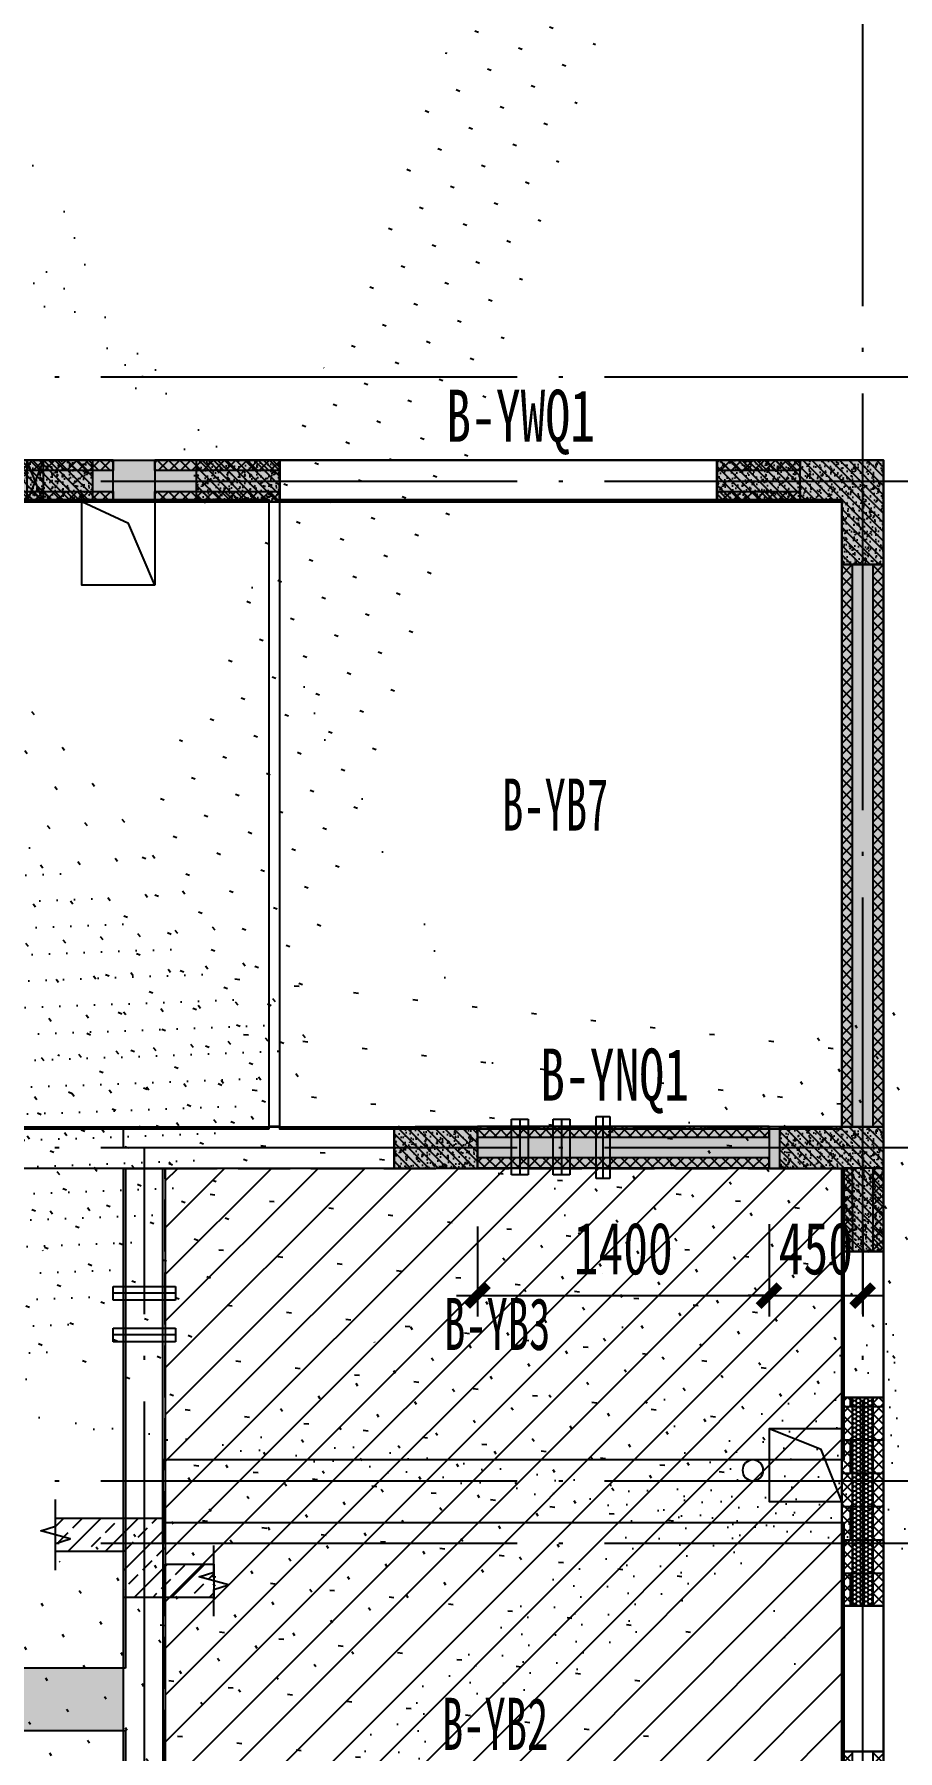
# Model space of a CAD drawing. Extents: x -3200781797 to -8106663, y 494714 to 1244925.
# Drawn here: x -8132879 to -8128733, y 932428 to 940670 of the extents above; entities that cross this region are included whole.
import ezdxf
from ezdxf.enums import TextEntityAlignment as Align

# ---------------------------------------------------------------- set-up
doc = ezdxf.new("R2010")
doc.units = 0
doc.header["$LTSCALE"] = 1000
doc.header["$MEASUREMENT"] = 0
for name, pattern in [('125-墙体$0$CENTER2', [1.125, 0.75, -0.125, 0.125, -0.125]), ('125-墙体$0$CONTINOUS', [0]), ('3#-轴线$0$DOTE', [2.42, 2, -0.2, 0.02, -0.2]), ('3#4#5#$0$DASH', [0.35, 0.25, -0.1]), ('3#4#5#模板$0$DASH', [0.35, 0.25, -0.1]), ('DASH', [0.35, 0.25, -0.1])]:
    doc.linetypes.add(name, pattern=pattern)
doc.layers.get('Defpoints').update_dxf_attribs({"color": 30, "linetype": 'DASH'})
for name, color, linetype in [('125-墙体$0$DUCT-排烟中心线', 5, '125-墙体$0$CENTER2'), ('125-墙体$0$DUCT-排烟管', 2, 'Continuous'), ('125-墙体$0$DUCT-送风中心线', 5, '125-墙体$0$CENTER2'), ('125-墙体$0$DUCT-送风管', 4, 'Continuous'), ('125-墙体$0$HATCH', 254, 'Continuous'), ('125-墙体$0$S-SLAB-HOLE', 5, 'Continuous'), ('125-墙体$0$S-WALL', 40, 'Continuous'), ('125-墙体$0$S-WALL-BEAM', 120, 'Continuous'), ('125-墙体$0$S-WALL-COLU', 252, '125-墙体$0$CONTINOUS'), ('125-墙体$0$S-WALL-COLU-HATC', 16, 'Continuous'), ('125-墙体$0$S-WALL-HATC', 253, 'Continuous'), ('125-墙体$0$提结构条件', 7, 'Continuous'), ('125-墙体$0$暖-首层和标准层暖通套管_TZ$0$H-暖洞-剪力墙', 6, 'Continuous'), ('125-墙体$0$暖-首层和标准层暖通套管_TZ$0$H-暖洞-穿梁', 3, 'Continuous'), ('3#-轴线$0$A-ANNO-DOTE', 10, '3#-轴线$0$DOTE'), ('3#4#5#$0$DIM', 3, 'Continuous'), ('3#4#5#$0$PC-SLAB', 6, '3#4#5#$0$DASH'), ('3#4#5#$0$S-ANNO-TEXT', 7, 'Continuous'), ('3#4#5#$0$S-PC-FQ', 4, 'Continuous'), ('3#4#5#$0$S-PC-FQ-NYQ', 4, 'Continuous'), ('3#4#5#$0$S-PC-FQ-WYQ', 4, 'Continuous'), ('3#4#5#$0$S-PC-SLAB', 6, 'Continuous'), ('3#4#5#$0$S-WALL-HATC', 253, 'Continuous'), ('3#4#5#$0$可计入现浇段', 60, 'Continuous'), ('3#4#5#模板$0$S-SLAB-TEXT', 120, 'Continuous'), ('3#4#5#模板$0$南北楼-结构布置-地上 -新修改$0$S-ANNO-THIN', 3, 'Continuous'), ('3#4#5#模板$0$南北楼-结构布置-地上 -新修改$0$S-SLAB-HATC', 200, 'Continuous')]:
    doc.layers.add(name, color=color, linetype=linetype)
doc.styles.add('3#4#5#$0$外部参照 1$0$宋体', font='', dxfattribs={"width": 0.8})
doc.styles.add('3#4#5#$0$宋体', font='', dxfattribs={"width": 0.8})
doc.styles.add('3#4#5#$0$楷体', font='', dxfattribs={"width": 0.7})
doc.styles.get('3#4#5#$0$外部参照 1$0$宋体').set_extended_font_data('SimSun')
doc.styles.get('3#4#5#$0$宋体').set_extended_font_data('SimSun')
doc.styles.get('3#4#5#$0$楷体').set_extended_font_data('KaiTi_GB2312')
doc.dimstyles.new('3#4#5#$0$TSSD_100_100', dxfattribs={"dimtxt": 250, "dimasz": 100, "dimexe": 100, "dimexo": 250, "dimgap": 100, "dimtad": 1, "dimdec": 0, "dimzin": 0, "dimdsep": 46, "dimtxsty": '3#4#5#$0$楷体', "dimblk": '3#4#5#$0$_ArchTick', "dimcen": 0, "dimdle": 100, "dimclrt": 7, "dimadec": 0, "dimazin": 0, "dimtfac": 1, "dimtdec": 0, "dimtix": 1, "dimtmove": 2, "dimatfit": 3, "dimfxl": 1, "dimtolj": 1, "dimtzin": 0, "dimarcsym": 0})

# ---------------------------------------------------------------- blocks, each defined once
blk = doc.blocks.new('3#4#5#模板$0$A$C4139bdaf')
h = blk.add_hatch()
h.set_pattern_fill('ANSI31', color=251, scale=100)
h.set_pattern_definition([(45, (-7702.69, -122600), (-112.2532, 112.2532), [])])
h.paths.add_polyline_path([(41800, 400), (38550, 400), (38550, 3600), (41800, 3600)])
at = {"layer": '3#4#5#模板$0$南北楼-结构布置-地上 -新修改$0$S-SLAB-HATC'}
h = blk.add_hatch(dxfattribs=at)
h.set_pattern_fill('ANSI33', color=256, scale=20, angle=-180)
h.set_pattern_definition([(225, (-97140.41, 14928.69), (89.80256, -89.80256), []), (225, (-97230.21, 14928.69), (89.80256, -89.80256), [63.5, -31.75])])
h.paths.add_polyline_path([(38782.8, 1540), (38350, 1540), (38350, 1760), (38022.8, 1760), (38022.8, 1920), (38350, 1920), (38550, 1920), (38550, 1700), (38782.8, 1700)])
at = {"linetype": '3#4#5#模板$0$DASH'}
for points in [[(42000, 200), (38350, 200), (38350, 3800), (42000, 3800)], [(41800, 400), (38550, 400), (38550, 3600), (41800, 3600)]]:
    blk.add_lwpolyline(points, close=True, dxfattribs=at)
at = {"layer": '3#4#5#模板$0$南北楼-结构布置-地上 -新修改$0$S-ANNO-THIN'}
for points in [[(38022.8, 1670.4), (38022.8, 1798.4), (38093.2, 1820.8), (37952.4, 1859.2), (38022.8, 1881.6), (38022.8, 2009.6)], [(38782.8, 1450.4), (38782.8, 1578.4), (38853.2, 1600.8), (38712.4, 1639.2), (38782.8, 1661.6), (38782.8, 1789.6)]]:
    blk.add_lwpolyline(points, dxfattribs=at)
at = {"layer": '3#4#5#模板$0$南北楼-结构布置-地上 -新修改$0$S-SLAB-HATC'}
blk.add_lwpolyline([(38782.8, 1540), (38350, 1540), (38350, 1760), (38022.8, 1760), (38022.8, 1920), (38350, 1920), (38550, 1920), (38550, 1700), (38782.8, 1700)], close=True, dxfattribs=at)
blk = doc.blocks.new('3#4#5#$0$B-YWQ15')
at = {"layer": '3#4#5#$0$S-PC-FQ-WYQ'}
h = blk.add_hatch(dxfattribs=at)
h.set_pattern_fill('ANSI37', color=256, scale=12, angle=90)
h.set_pattern_definition([(135, (-970766.46, 834939.808), (-26.9407684, -26.9407684), []), (225, (-970766.46, 834939.808), (26.9407684, -26.9407684), [])])
h.paths.add_polyline_path([(-108963.8, 319088.3), (-108913.8, 319088.3), (-108914, 321788.4), (-108964, 321788.4)])
h = blk.add_hatch(dxfattribs=at)
h.set_pattern_fill('ANSI37', color=256, scale=12, angle=90)
h.set_pattern_definition([(135, (-970616.46, 834939.808), (-26.9407684, -26.9407684), []), (225, (-970616.46, 834939.808), (26.9407684, -26.9407684), [])])
h.paths.add_polyline_path([(-108813.8, 319088.3), (-108763.8, 319088.3), (-108764, 321788.4), (-108814, 321788.4)])
for points in [[(-108963.8, 319088.3), (-108913.8, 319088.3), (-108914, 321788.4), (-108964, 321788.4)], [(-108964, 321788.4), (-108764, 321788.4), (-108763.8, 319088.3), (-108963.8, 319088.3)], [(-108813.8, 319088.3), (-108763.8, 319088.3), (-108764, 321788.4), (-108814, 321788.4)]]:
    blk.add_lwpolyline(points, close=True, dxfattribs=at)
blk = doc.blocks.new('3#4#5#$0$B-YWQ7')
at = {"layer": '3#4#5#$0$S-PC-FQ'}
h = blk.add_hatch(dxfattribs=at)
h.set_pattern_fill('HONEY', color=6, scale=100)
h.set_pattern_definition([(0, (-2908947.837, 574047.362), (18.75, 10.8253175), [12.5, -25]), (120, (-2908947.837, 574047.362), (-18.74999996, 10.82531757), [12.5, -25]), (60, (-2908947.837, 574047.362), (4e-08, 21.65063507), [-25, 12.5])])
h.paths.add_polyline_path([(-147955.8, 325388.4), (-147855.8, 325388.4), (-147856, 324388.4), (-147956, 324388.4)])
at = {"layer": '3#4#5#$0$S-PC-FQ-WYQ'}
h = blk.add_hatch(dxfattribs=at)
h.set_pattern_fill('ANSI37', color=256, scale=12, angle=90)
h.set_pattern_definition([(135, (-1009808.17, 839489.796), (-26.9407684, -26.9407684), []), (225, (-1009808.17, 839489.796), (26.9407684, -26.9407684), [])])
h.paths.add_polyline_path([(-148006, 326088.4), (-147956, 326088.4), (-147955.8, 326488.4), (-148005.8, 326488.4)])
h = blk.add_hatch(dxfattribs=at)
h.set_pattern_fill('ANSI37', color=256, scale=12, angle=90)
h.set_pattern_definition([(135, (-1009658.17, 839489.796), (-26.9407684, -26.9407684), []), (225, (-1009658.17, 839489.796), (26.9407684, -26.9407684), [])])
h.paths.add_polyline_path([(-147856, 326088.4), (-147806, 326088.4), (-147805.8, 326488.4), (-147855.8, 326488.4)])
h = blk.add_hatch(dxfattribs=at)
h.set_pattern_fill('ANSI37', color=256, scale=12, angle=90)
h.set_pattern_definition([(135, (-1009808.172, 838539.798), (-26.9407684, -26.9407684), []), (225, (-1009808.172, 838539.798), (26.9407684, -26.9407684), [])])
h.paths.add_polyline_path([(-148005.8, 324388.4), (-147955.8, 324388.4), (-147955.8, 325388.4), (-148005.8, 325388.4)])
h = blk.add_hatch(dxfattribs=at)
h.set_pattern_fill('ANSI37', color=256, scale=12, angle=90)
h.set_pattern_definition([(135, (-1009658.172, 838539.798), (-26.9407684, -26.9407684), []), (225, (-1009658.172, 838539.798), (26.9407684, -26.9407684), [])])
h.paths.add_polyline_path([(-147855.8, 324388.4), (-147805.8, 324388.4), (-147805.8, 325388.4), (-147855.8, 325388.4)])
h = blk.add_hatch(dxfattribs=at)
h.set_pattern_fill('ANSI37', color=256, scale=12, angle=90)
h.set_pattern_definition([(135, (-1009808.04, 836589.806), (-26.9407684, -26.9407684), []), (225, (-1009808.04, 836589.806), (26.9407684, -26.9407684), [])])
h.paths.add_polyline_path([(-148005.9, 322088.4), (-147955.9, 322088.4), (-147955.6, 323688.4), (-148005.6, 323688.4)])
h = blk.add_hatch(dxfattribs=at)
h.set_pattern_fill('ANSI37', color=256, scale=12, angle=90)
h.set_pattern_definition([(135, (-1009658.04, 836589.806), (-26.9407684, -26.9407684), []), (225, (-1009658.04, 836589.806), (26.9407684, -26.9407684), [])])
h.paths.add_polyline_path([(-147855.9, 322088.4), (-147805.9, 322088.4), (-147805.6, 323688.4), (-147855.6, 323688.4)])
at = {"layer": '3#4#5#$0$S-PC-FQ', "color": 6}
blk.add_lwpolyline([(-147955.8, 325388.4), (-147855.8, 325388.4), (-147855.9, 324388.4), (-147955.9, 324388.4)], close=True, dxfattribs=at)
at = {"layer": '3#4#5#$0$S-PC-FQ-WYQ'}
for points in [[(-148006, 326088.4), (-147956, 326088.4), (-147955.8, 326488.4), (-148005.8, 326488.4)], [(-148005.8, 326488.4), (-147805.8, 326488.4), (-147806, 326088.4), (-148006, 326088.4)], [(-147856, 326088.4), (-147806, 326088.4), (-147805.8, 326488.4), (-147855.8, 326488.4)], [(-148006, 326088.4), (-147805.8, 326088.4), (-147805.8, 325388.4), (-148006, 325388.4)], [(-148005.8, 324388.4), (-147955.8, 324388.4), (-147955.8, 325388.4), (-148005.8, 325388.4)], [(-148005.8, 325388.4), (-147805.8, 325388.4), (-147805.8, 324388.4), (-148005.8, 324388.4)], [(-147855.8, 324388.4), (-147805.8, 324388.4), (-147805.8, 325388.4), (-147855.8, 325388.4)], [(-148006, 324388.4), (-147805.8, 324388.4), (-147805.6, 323688.4), (-148005.9, 323688.4)], [(-148005.9, 322088.4), (-147955.9, 322088.4), (-147955.6, 323688.4), (-148005.6, 323688.4)], [(-148005.6, 323688.4), (-147805.6, 323688.4), (-147805.9, 322088.4), (-148005.9, 322088.4)], [(-147855.9, 322088.4), (-147805.9, 322088.4), (-147805.6, 323688.4), (-147855.6, 323688.4)]]:
    blk.add_lwpolyline(points, close=True, dxfattribs=at)
blk = doc.blocks.new('3#4#5#$0$B-YWQ1')
at = {"layer": '3#4#5#$0$S-PC-FQ-WYQ'}
h = blk.add_hatch(dxfattribs=at)
h.set_pattern_fill('ANSI37', color=256, scale=12, angle=180)
h.set_pattern_definition([(225, (-660807.175, -531964.03), (26.9407684, -26.9407684), []), (315, (-660807.175, -531964.03), (26.9407684, 26.9407684), [])])
h.paths.add_polyline_path([(-147205.8, 329838.4), (-147205.8, 329888.4), (-147605.8, 329888.4), (-147605.8, 329838.4)])
h = blk.add_hatch(dxfattribs=at)
h.set_pattern_fill('ANSI37', color=256, scale=12, angle=180)
h.set_pattern_definition([(225, (-658107.177, -531964.03), (26.9407684, -26.9407684), []), (315, (-658107.177, -531964.03), (26.9407684, 26.9407684), [])])
h.paths.add_polyline_path([(-144505.8, 329838.4), (-144505.8, 329888.4), (-145105.8, 329888.4), (-145105.8, 329838.4)])
h = blk.add_hatch(dxfattribs=at)
h.set_pattern_fill('ANSI37', color=256, scale=12, angle=180)
h.set_pattern_definition([(225, (-660807.175, -532114.03), (26.9407684, -26.9407684), []), (315, (-660807.175, -532114.03), (26.9407684, 26.9407684), [])])
h.paths.add_polyline_path([(-147205.8, 329688.4), (-147205.8, 329738.4), (-147605.8, 329738.4), (-147605.8, 329688.4)])
h = blk.add_hatch(dxfattribs=at)
h.set_pattern_fill('ANSI37', color=256, scale=12, angle=180)
h.set_pattern_definition([(225, (-658107.177, -532114.03), (26.9407684, -26.9407684), []), (315, (-658107.177, -532114.03), (26.9407684, 26.9407684), [])])
h.paths.add_polyline_path([(-144505.8, 329688.4), (-144505.8, 329738.4), (-145105.8, 329738.4), (-145105.8, 329688.4)])
for points in [[(-147205.8, 329838.4), (-147205.8, 329888.4), (-147605.8, 329888.4), (-147605.8, 329838.4)], [(-147605.8, 329688.4), (-147605.8, 329888.4), (-147205.8, 329888.4), (-147205.8, 329688.4)], [(-147205.8, 329888.4), (-145105.8, 329888.4), (-145105.8, 329688.4), (-147205.8, 329688.4)], [(-144505.8, 329838.4), (-144505.8, 329888.4), (-145105.8, 329888.4), (-145105.8, 329838.4)], [(-145105.8, 329688.4), (-145105.8, 329888.4), (-144505.8, 329888.4), (-144505.8, 329688.4)], [(-147205.8, 329688.4), (-147205.8, 329738.4), (-147605.8, 329738.4), (-147605.8, 329688.4)], [(-144505.8, 329688.4), (-144505.8, 329738.4), (-145105.8, 329738.4), (-145105.8, 329688.4)]]:
    blk.add_lwpolyline(points, close=True, dxfattribs=at)
blk = doc.blocks.new('3#4#5#$0$B-YWQ2')
at = {"layer": '3#4#5#$0$S-PC-FQ-WYQ'}
h = blk.add_hatch(dxfattribs=at)
h.set_pattern_fill('ANSI37', color=256, scale=12, angle=180)
h.set_pattern_definition([(225, (-657507.18, -531964.03), (26.9407684, -26.9407684), []), (315, (-657507.18, -531964.03), (26.9407684, 26.9407684), [])])
h.paths.add_polyline_path([(-143805.8, 329838.4), (-143805.8, 329888.4), (-144305.8, 329888.4), (-144305.8, 329838.4)])
h = blk.add_hatch(dxfattribs=at)
h.set_pattern_fill('ANSI37', color=256, scale=12, angle=180)
h.set_pattern_definition([(225, (-655807.177, -531964.03), (26.9407684, -26.9407684), []), (315, (-655807.177, -531964.03), (26.9407684, 26.9407684), [])])
h.paths.add_polyline_path([(-141605.8, 329838.4), (-141605.8, 329888.4), (-142605.8, 329888.4), (-142605.8, 329838.4)])
h = blk.add_hatch(dxfattribs=at)
h.set_pattern_fill('ANSI37', color=256, scale=12, angle=180)
h.set_pattern_definition([(225, (-653107.182, -531964.03), (26.9407684, -26.9407684), []), (315, (-653107.182, -531964.03), (26.9407684, 26.9407684), [])])
h.paths.add_polyline_path([(-139605.8, 329838.4), (-139605.8, 329888.4), (-140105.8, 329888.4), (-140105.8, 329838.4)])
h = blk.add_hatch(dxfattribs=at)
h.set_pattern_fill('ANSI37', color=256, scale=12, angle=180)
h.set_pattern_definition([(225, (-657507.18, -532114.03), (26.9407684, -26.9407684), []), (315, (-657507.18, -532114.03), (26.9407684, 26.9407684), [])])
h.paths.add_polyline_path([(-143805.8, 329688.4), (-143805.8, 329738.4), (-144305.8, 329738.4), (-144305.8, 329688.4)])
h = blk.add_hatch(dxfattribs=at)
h.set_pattern_fill('ANSI37', color=256, scale=12, angle=180)
h.set_pattern_definition([(225, (-655807.177, -532114.03), (26.9407684, -26.9407684), []), (315, (-655807.177, -532114.03), (26.9407684, 26.9407684), [])])
h.paths.add_polyline_path([(-141605.8, 329688.4), (-141605.8, 329738.4), (-142605.8, 329738.4), (-142605.8, 329688.4)])
h = blk.add_hatch(dxfattribs=at)
h.set_pattern_fill('ANSI37', color=256, scale=12, angle=180)
h.set_pattern_definition([(225, (-653107.182, -532114.03), (26.9407684, -26.9407684), []), (315, (-653107.182, -532114.03), (26.9407684, 26.9407684), [])])
h.paths.add_polyline_path([(-139605.8, 329688.4), (-139605.8, 329738.4), (-140105.8, 329738.4), (-140105.8, 329688.4)])
for points in [[(-143805.8, 329838.4), (-143805.8, 329888.4), (-144305.8, 329888.4), (-144305.8, 329838.4)], [(-144305.8, 329688.4), (-144305.8, 329888.4), (-143805.8, 329888.4), (-143805.8, 329688.4)], [(-143805.8, 329888.4), (-142605.8, 329888.4), (-142605.8, 329688.4), (-143805.8, 329688.4)], [(-141605.8, 329838.4), (-141605.8, 329888.4), (-142605.8, 329888.4), (-142605.8, 329838.4)], [(-142605.8, 329688.4), (-142605.8, 329888.4), (-141605.8, 329888.4), (-141605.8, 329688.4)], [(-141605.8, 329888.4), (-140105.8, 329888.4), (-140105.8, 329688.4), (-141605.8, 329688.4)], [(-139605.8, 329838.4), (-139605.8, 329888.4), (-140105.8, 329888.4), (-140105.8, 329838.4)], [(-140105.8, 329688.4), (-140105.8, 329888.4), (-139605.8, 329888.4), (-139605.8, 329688.4)], [(-143805.8, 329688.4), (-143805.8, 329738.4), (-144305.8, 329738.4), (-144305.8, 329688.4)], [(-141605.8, 329688.4), (-141605.8, 329738.4), (-142605.8, 329738.4), (-142605.8, 329688.4)], [(-139605.8, 329688.4), (-139605.8, 329738.4), (-140105.8, 329738.4), (-140105.8, 329688.4)]]:
    blk.add_lwpolyline(points, close=True, dxfattribs=at)
blk = doc.blocks.new('3#4#5#$0$_ArchTick')
at = {"color": 0, "linetype": 'ByBlock', "const_width": 0.4}
blk.add_lwpolyline([(-0.5, -0.5), (0.5, 0.5)], dxfattribs=at)
blk = doc.blocks.new('*D3510')
at = {"layer": '3#4#5#$0$DIM', "color": 0, "lineweight": -2, "transparency": 16777216}
for p, q in [((40049.5, -3679.6), (40049.5, -4111.3)), ((41449.5, -3667.7), (41449.5, -4111.3)), ((39949.5, -4011.3), (41549.5, -4011.3))]:
    blk.add_line(p, q, dxfattribs=at)
at = {"layer": 'Defpoints', "color": 0, "transparency": 16777216}
for p in [(40049.5, -3429.6), (41449.5, -3417.7), (41449.5, -4011.3)]:
    blk.add_point(p, dxfattribs=at)
at = {"layer": '3#4#5#$0$DIM', "color": 0, "lineweight": -2, "transparency": 16777216, "xscale": 100, "yscale": 100, "zscale": 100}
for p, rotation in [((40049.5, -4011.3), 180.0001082491602), ((41449.5, -4011.3), 0.0001082491601954462)]:
    blk.add_blockref('3#4#5#$0$_ArchTick', p, dxfattribs=dict(at, rotation=rotation))
at = {"layer": '3#4#5#$0$DIM', "color": 7, "transparency": 16777216, "insert": (40749.5, -3786.3), "char_height": 250, "attachment_point": 5, "rotation": 0.00011, "style": '3#4#5#$0$楷体'}
blk.add_mtext('\\A1;1400', dxfattribs=at)
blk = doc.blocks.new('3#4#5#$0$B-YNQ1')
at = {"layer": '3#4#5#$0$S-PC-FQ-WYQ'}
h = blk.add_hatch(dxfattribs=at)
h.set_pattern_fill('ANSI37', color=256, scale=12, angle=180)
h.set_pattern_definition([(225, (-660607.18, -535164.026), (26.9407684, -26.9407684), []), (315, (-660607.18, -535164.026), (26.9407684, 26.9407684), [])])
h.paths.add_polyline_path([(-146055.7, 326638.4), (-146055.7, 326688.4), (-147455.8, 326688.4), (-147455.8, 326638.4)])
h = blk.add_hatch(dxfattribs=at)
h.set_pattern_fill('ANSI37', color=256, scale=12, angle=180)
h.set_pattern_definition([(225, (-660607.18, -535314.026), (26.9407684, -26.9407684), []), (315, (-660607.18, -535314.026), (26.9407684, 26.9407684), [])])
h.paths.add_polyline_path([(-146055.7, 326488.4), (-146055.7, 326538.4), (-147455.8, 326538.4), (-147455.8, 326488.4)])
for points in [[(-146055.7, 326638.4), (-146055.7, 326688.4), (-147455.8, 326688.4), (-147455.8, 326638.4)], [(-147455.8, 326488.4), (-147455.8, 326688.4), (-146055.7, 326688.4), (-146055.7, 326488.4)], [(-146055.7, 326488.4), (-146055.7, 326538.4), (-147455.8, 326538.4), (-147455.8, 326488.4)]]:
    blk.add_lwpolyline(points, close=True, dxfattribs=at)
blk = doc.blocks.new('*D3517')
at = {"layer": '3#4#5#$0$DIM', "color": 0, "lineweight": -2, "transparency": 16777216}
for p, q in [((41449.5, -3678.8), (41449.5, -4111.3)), ((41899.5, -3679), (41899.5, -4111.3)), ((41449.5, -4011.3), (41349.5, -4011.3)), ((41449.5, -4011.3), (41899.5, -4011.3)), ((41899.5, -4011.3), (41999.5, -4011.3))]:
    blk.add_line(p, q, dxfattribs=at)
at = {"layer": 'Defpoints', "color": 0, "transparency": 16777216}
for p in [(41449.5, -3428.8), (41899.5, -3429), (41899.5, -4011.3)]:
    blk.add_point(p, dxfattribs=at)
at = {"layer": '3#4#5#$0$DIM', "color": 0, "lineweight": -2, "transparency": 16777216, "xscale": 100, "yscale": 100, "zscale": 100}
blk.add_blockref('3#4#5#$0$_ArchTick', (41449.5, -4011.3), dxfattribs=at)
at = {"layer": '3#4#5#$0$DIM', "color": 0, "lineweight": -2, "transparency": 16777216, "xscale": 100, "yscale": 100, "zscale": 100, "rotation": 180}
blk.add_blockref('3#4#5#$0$_ArchTick', (41899.5, -4011.3), dxfattribs=at)
at = {"layer": '3#4#5#$0$DIM', "color": 7, "transparency": 16777216, "insert": (41674.5, -3786.3), "char_height": 250, "attachment_point": 5, "style": '3#4#5#$0$楷体'}
blk.add_mtext('\\A1;450', dxfattribs=at)
blk = doc.blocks.new('3#4#5#$0$ban111')
at = {"layer": '3#4#5#$0$S-WALL-HATC', "ltscale": 100}
h = blk.add_hatch(dxfattribs=at)
h.set_pattern_fill('AR-CONC', color=256, scale=25, angle=-360, style=0)
h.set_pattern_definition([(50, (-2021084971.69, 37341211722.8), (179.3150456502, -15.68803374565), [18.75, -206.25]), (355, (-2021084971.69, 37341211722.8), (-34.68783340325, 188.048033425), [15, -165]), (100.4514, (-2021084956.75, 37341211721.5), (144.6273454285, 172.3598855152), [15.9350475, -175.285528]), (46.1842, (-2021084971.69, 37341211772.8), (266.8102621564, -41.3797535823), [28.125, -309.375]), (96.6356, (-2021084949.45, 37341211769.35), (233.6656763872, 243.5294677251), [23.902572, -262.92825]), (351.1842, (-2021084971.7, 37341211772.8), (233.6654862834, 243.5296502313), [22.5, -247.5]), (21, (-2021084946.69, 37341211760.3), (149.2267630296, -100.65472266633), [18.75, -206.25]), (326, (-2021084946.69, 37341211760.3), (60.8288329804, 181.2875112617), [15, -165]), (71.4514, (-2021084934.25, 37341211751.92), (210.0556571454, 80.6326241775), [15.9350475, -175.285528]), (37.5, (-2021084971.69, 37341211722.8), (3.03996382932, 83.22346345783), [0, -163, 0, -167.5, 0, -165.625]), (7.5, (-2021084971.69, 37341211722.8), (65.76738436054, 98.6029279706), [0, -95.5, 0, -159.25, 0, -63.125]), (327.5, (-2021085027.44, 37341211722.8), (133.4556090431, -5.6387179336), [0, -62.5, 0, -195, 0, -258.75]), (317.5, (-2021085052.44, 37341211722.8), (145.7965423356, 25.02624558308), [0, -81.25, 0, -129.5, 0, -183.75])])
h.paths.add_polyline_path([(-229032, 409975), (-228982, 409975), (-228982, 412975), (-229032, 412975)])
h = blk.add_hatch(dxfattribs=at)
h.set_pattern_fill('AR-CONC', color=256, scale=25, angle=-270, style=0)
h.set_pattern_definition([(140, (-37341041949.5, -2020433459.27), (15.68803374565, 179.3150456502), [18.75, -206.25]), (85, (-37341041949.5, -2020433459.27), (-188.048033425, -34.68783340325), [15, -165]), (190.4514, (-37341041948.2, -2020433444.32), (-172.3598855152, 144.6273454285), [15.9350475, -175.285528]), (136.1842, (-37341041999.5, -2020433459.27), (41.3797535823, 266.8102621564), [28.125, -309.375]), (186.6356, (-37341041996.05, -2020433437.03), (-243.5294677251, 233.6656763872), [23.902572, -262.92825]), (81.1842, (-37341041999.5, -2020433459.27), (-243.5296502313, 233.6654862834), [22.5, -247.5]), (111, (-37341041987, -2020433434.27), (100.65472266633, 149.2267630296), [18.75, -206.25]), (56, (-37341041987, -2020433434.27), (-181.2875112617, 60.8288329804), [15, -165]), (161.4514, (-37341041978.61, -2020433421.83), (-80.6326241775, 210.0556571454), [15.9350475, -175.285528]), (127.5, (-37341041949.5, -2020433459.266), (-83.22346345783, 3.03996382932), [0, -163, 0, -167.5, 0, -165.625]), (97.5, (-37341041949.5, -2020433459.27), (-98.6029279706, 65.76738436054), [0, -95.5, 0, -159.25, 0, -63.125]), (57.5, (-37341041949.5, -2020433515.016), (5.6387179336, 133.4556090431), [0, -62.5, 0, -195, 0, -258.75]), (47.5, (-37341041949.5, -2020433540.02), (-25.02624558308, 145.7965423356), [0, -81.25, 0, -129.5, 0, -183.75])])
h.paths.add_polyline_path([(-231732, 408075), (-231732, 408375), (-228482, 408375), (-228482, 408075)])
h = blk.add_hatch(dxfattribs=at)
h.set_pattern_fill('AR-CONC', color=256, scale=25, angle=-270, style=0)
h.set_pattern_definition([(140, (-37341047970.12, -2020434559.28), (15.68803374565, 179.3150456502), [18.75, -206.25]), (85, (-37341047970.12, -2020434559.28), (-188.048033425, -34.68783340325), [15, -165]), (190.4514, (-37341047968.81, -2020434544.34), (-172.3598855152, 144.6273454285), [15.9350475, -175.285528]), (136.1842, (-37341048020.12, -2020434559.28), (41.3797535823, 266.8102621564), [28.125, -309.375]), (186.6356, (-37341048016.67, -2020434537.05), (-243.5294677251, 233.6656763872), [23.902572, -262.92825]), (81.1842, (-37341048020.12, -2020434559.28), (-243.5296502313, 233.6654862834), [22.5, -247.5]), (111, (-37341048007.62, -2020434534.28), (100.65472266633, 149.2267630296), [18.75, -206.25]), (56, (-37341048007.62, -2020434534.28), (-181.2875112617, 60.8288329804), [15, -165]), (161.4514, (-37341047999.23, -2020434521.84), (-80.6326241775, 210.0556571454), [15.9350475, -175.285528]), (127.5, (-37341047970.12, -2020434559.28), (-83.22346345783, 3.03996382932), [0, -163, 0, -167.5, 0, -165.625]), (97.5, (-37341047970.12, -2020434559.28), (-98.6029279706, 65.76738436054), [0, -95.5, 0, -159.25, 0, -63.125]), (57.5, (-37341047970.12, -2020434615.03), (5.6387179336, 133.4556090431), [0, -62.5, 0, -195, 0, -258.75]), (47.5, (-37341047970.12, -2020434640.03), (-25.02624558308, 145.7965423356), [0, -81.25, 0, -129.5, 0, -183.75])])
h.paths.add_polyline_path([(-228282, 407075), (-228282, 407375), (-222682, 407375), (-222682, 407075)])
at = {"layer": '3#4#5#$0$S-PC-SLAB'}
for points in [[(-231732, 409965), (-231732, 412985), (-229032, 412985), (-229032, 409965)], [(-228982, 409965), (-228982, 412985), (-225982, 412985), (-225982, 409965)], [(-228292, 407375), (-222672, 407375), (-222672, 409775), (-228292, 409775)], [(-231742, 406575), (-228472, 406575), (-228472, 408075), (-231742, 408075)]]:
    blk.add_lwpolyline(points, close=True, dxfattribs=at)
for points in [[(-231742, 408375), (-228481.8, 408375), (-228471.8, 408375), (-228471.8, 407975.9), (-228471.8, 407975.9), (-228471.8, 409775), (-231742, 409775), (-231742, 408375)], [(-228292, 407075), (-228292, 404775), (-221472, 404775), (-221472, 405875), (-222672, 405875), (-222672, 407075), (-228292, 407075)]]:
    blk.add_lwpolyline(points, dxfattribs=at)
at = {"layer": '3#4#5#$0$S-WALL-HATC', "ltscale": 100}
for points in [[(-229032, 409975), (-228982, 409975), (-228982, 412975), (-229032, 412975)], [(-231732, 408075), (-231732, 408375), (-228482, 408375), (-228482, 408075)], [(-228282, 407075), (-228282, 407375), (-222682, 407375), (-222682, 407075)]]:
    blk.add_lwpolyline(points, close=True, dxfattribs=at)
blk = doc.blocks.new('3#4#5#$0$5#')
at = {"layer": '3#4#5#$0$S-ANNO-TEXT', "xscale": -1}
blk.add_blockref('3#4#5#$0$ban111', (-43035.7, -247400), dxfattribs=at)
at = {"layer": '3#4#5#$0$PC-SLAB', "linetype": 'ByBlock', "style": '3#4#5#$0$外部参照 1$0$宋体', "width": 0.6}
for s, p in [('B-YB7', (187319.6, 164121.6)), ('B-YB3', (187041, 161625.7)), ('B-YB2', (187031, 159707.5))]:
    blk.add_text(s, height=250, dxfattribs=at).set_placement(p, align=Align.MIDDLE)
blk = doc.blocks.new('125-墙体$0$retert')
at = {"layer": '125-墙体$0$暖-首层和标准层暖通套管_TZ$0$H-暖洞-剪力墙'}
for p, q in [((55012.6, 61028.7), (54812.7, 61187.7)), ((54812.7, 61028.7), (55012.6, 61187.7))]:
    blk.add_line(p, q, dxfattribs=at)
blk.add_lwpolyline([(55012.6, 61028.7), (55012.6, 61187.7), (54812.7, 61187.7), (54812.7, 61028.7)], close=True, dxfattribs=at)
blk = doc.blocks.new('125-墙体$0$ewrewr')
at = {"layer": '125-墙体$0$暖-首层和标准层暖通套管_TZ$0$H-暖洞-穿梁', "color": 2}
for p, q in [((54898, 62306.1), (54818, 62106.1)), ((54898, 62106.1), (54818, 62306.1))]:
    blk.add_line(p, q, dxfattribs=at)
blk.add_lwpolyline([(54898, 62306.1), (54818, 62306.1), (54818, 62106.1), (54898, 62106.1)], close=True, dxfattribs=at)
blk = doc.blocks.new('125-墙体$0$tretyyt')
at = {"layer": '125-墙体$0$暖-首层和标准层暖通套管_TZ$0$H-暖洞-穿梁', "color": 5}
for p, q in [((52498, 59279.6), (52298, 59359.6)), ((52298, 59279.6), (52498, 59359.6))]:
    blk.add_line(p, q, dxfattribs=at)
blk.add_lwpolyline([(52498, 59279.6), (52498, 59359.6), (52298, 59359.6), (52298, 59279.6)], close=True, dxfattribs=at)
blk = doc.blocks.new('125-墙体$0$rtret')
at = {"layer": '125-墙体$0$暖-首层和标准层暖通套管_TZ$0$H-暖洞-穿梁', "color": 3}
for p, q in [((53777.5, 61921.5), (53618.5, 61721.5)), ((53777.5, 61721.5), (53618.5, 61921.5))]:
    blk.add_line(p, q, dxfattribs=at)
blk.add_lwpolyline([(53777.5, 61921.5), (53618.5, 61921.5), (53618.5, 61721.5), (53777.5, 61721.5)], close=True, dxfattribs=at)
blk = doc.blocks.new('125-墙体$0$she')
at = {"layer": '125-墙体$0$DUCT-排烟中心线'}
for p, q in [((1247.7, -3050.7), (1247.7, -3349.3)), ((5300, -3050.7), (5300, -3349.3)), ((5500, -3050.7), (5500, -3349.3)), ((7449.8, -3050.7), (7449.8, -3349.3)), ((3300.7, -3900), (3599.3, -3900)), ((3300.7, -4100), (3599.3, -4100))]:
    blk.add_line(p, q, dxfattribs=at)
at = {"layer": '125-墙体$0$DUCT-排烟管'}
for p, q in [((1215.2, -3050.7), (1215.2, -3349.3)), ((1280.2, -3050.7), (1215.2, -3050.7)), ((1280.2, -3349.3), (1280.2, -3050.7)), ((5267.5, -3050.7), (5267.5, -3349.3)), ((5332.5, -3050.7), (5267.5, -3050.7)), ((5332.5, -3349.3), (5332.5, -3050.7)), ((5467.5, -3050.7), (5467.5, -3349.3)), ((5532.5, -3050.7), (5467.5, -3050.7)), ((5532.5, -3349.3), (5532.5, -3050.7)), ((7482.3, -3349.3), (7482.3, -3050.7)), ((1215.2, -3349.3), (1280.2, -3349.3)), ((5267.5, -3349.3), (5332.5, -3349.3)), ((5467.5, -3349.3), (5532.5, -3349.3)), ((7417.3, -3349.3), (7482.3, -3349.3)), ((3599.3, -3867.5), (3300.7, -3867.5)), ((3300.7, -3867.5), (3300.7, -3932.5)), ((3599.3, -3932.5), (3599.3, -3867.5)), ((3300.7, -3932.5), (3599.3, -3932.5)), ((3599.3, -4067.5), (3300.7, -4067.5)), ((3300.7, -4067.5), (3300.7, -4132.5)), ((3599.3, -4132.5), (3599.3, -4067.5)), ((3300.7, -4132.5), (3599.3, -4132.5))]:
    blk.add_line(p, q, dxfattribs=at)
at = {"layer": '125-墙体$0$DUCT-送风中心线'}
for p, q in [((1447.7, -3063.7), (1447.7, -3331)), ((1647.7, -3063.7), (1647.7, -3331)), ((7549.8, -3063.7), (7549.8, -3331))]:
    blk.add_line(p, q, dxfattribs=at)
at = {"layer": '125-墙体$0$DUCT-送风管'}
for p, q in [((1407.7, -3063.7), (1407.7, -3331)), ((1487.7, -3063.7), (1407.7, -3063.7)), ((1487.7, -3331), (1487.7, -3063.7)), ((7509.8, -3063.7), (7509.8, -3331)), ((7589.8, -3331), (7589.8, -3063.7)), ((1407.7, -3331), (1487.7, -3331)), ((7509.8, -3331), (7589.8, -3331))]:
    blk.add_line(p, q, dxfattribs=at)
at = {"layer": '125-墙体$0$提结构条件', "color": 3}
for p, q in [((1607.7, -3063.7), (1607.7, -3331)), ((1687.7, -3063.7), (1607.7, -3063.7)), ((1687.7, -3331), (1687.7, -3063.7)), ((1607.7, -3331), (1687.7, -3331))]:
    blk.add_line(p, q, dxfattribs=at)
at = {"layer": '125-墙体$0$暖-首层和标准层暖通套管_TZ$0$H-暖洞-穿梁', "color": 6}
for p, q in [((4723.8, -3100), (4373.8, -3300)), ((4723.8, -3300), (4373.8, -3100))]:
    blk.add_line(p, q, dxfattribs=at)
blk.add_lwpolyline([(4723.8, -3100), (4373.8, -3100), (4373.8, -3300), (4723.8, -3300)], close=True, dxfattribs=at)
at = {"layer": '125-墙体$0$提结构条件', "xscale": -1}
blk.add_blockref('125-墙体$0$ewrewr', (58833, -62206.1), dxfattribs=at)
at = {"layer": '125-墙体$0$提结构条件', "xscale": -1, "rotation": 270}
for name, p in [('125-墙体$0$retert', (-56408.2, -54912.7)), ('125-墙体$0$tretyyt', (-50919.6, -52398))]:
    blk.add_blockref(name, p, dxfattribs=at)
at = {"layer": '125-墙体$0$提结构条件'}
blk.add_blockref('125-墙体$0$rtret', (-46648, -61821.5), dxfattribs=at)
blk = doc.blocks.new('125-墙体')
at = {"layer": '125-墙体$0$HATCH'}
h = blk.add_hatch(dxfattribs=at)
h.set_pattern_fill('BRICK1', color=256, scale=20, style=0)
h.set_pattern_definition([(0, (0, 0), (0, 160), []), (90, (0, 0), (-160, 160), [160, -160])])
h.paths.add_polyline_path([(100, -5400), (-100, -5400), (-100, -4400), (100, -4400)])
at = {"layer": '125-墙体$0$S-WALL-COLU-HATC'}
h = blk.add_hatch(dxfattribs=at)
h.set_pattern_fill('AR-CONC', color=256, scale=10)
h.set_pattern_definition([(50, (15637.05, -240595.61), (71.726018, -6.275213), [7.5, -82.5]), (355, (15637.05, -240595.61), (-13.875133, 75.219213), [6, -66]), (100.4514, (15643.03, -240596.135), (57.850938, 68.943954), [6.37402, -70.114211]), (46.1842, (15637.05, -240575.61), (106.724105, -16.5519), [11.25, -123.75]), (96.6356, (15645.95, -240576.99), (93.46627, 97.411787), [9.56103, -105.1713]), (351.1842, (15637.05, -240575.61), (93.466195, 97.41186), [9, -99]), (21, (15647.05, -240580.61), (59.690705, -40.261889), [7.5, -82.5]), (326, (15647.05, -240580.61), (24.331533, 72.515005), [6, -66]), (71.4514, (15652.03, -240583.97), (84.022263, 32.25305), [6.37402, -70.114211]), (37.5, (15637.052, -240595.612), (1.2159855, 33.2893854), [0, -65.2, 0, -67, 0, -66.25]), (7.5, (15637.052, -240595.612), (26.306954, 39.441171), [0, -38.2, 0, -63.7, 0, -25.25]), (327.5, (15614.752, -240595.612), (53.3822436, -2.2554872), [0, -25, 0, -78, 0, -103.5]), (317.5, (15604.752, -240595.612), (58.318617, 10.010498), [0, -32.5, 0, -51.8, 0, -73.5])])
h.paths.add_polyline_path([(100, -100), (100, -400), (-100, -400), (-100, 100), (700, 100), (700, -100)])
h = blk.add_hatch(dxfattribs=at)
h.set_pattern_fill('ANSI31', color=256, scale=250, style=0)
h.set_pattern_definition([(45, (15637.052, -240595.612), (-22.097087, 22.097087), [])])
h.paths.add_polyline_path([(100, -100), (100, -400), (-100, -400), (-100, 100), (700, 100), (700, -100)])
h = blk.add_hatch(dxfattribs=at)
h.set_pattern_fill('AR-CONC', color=256, scale=10)
h.set_pattern_definition([(50, (12290.73, -241007.814), (71.726018, -6.275213), [7.5, -82.5]), (355, (12290.73, -241007.814), (-13.875133, 75.219213), [6, -66]), (100.4514, (12296.705, -241008.34), (57.850938, 68.943954), [6.37402, -70.114211]), (46.1842, (12290.73, -240987.81), (106.724105, -16.5519), [11.25, -123.75]), (96.6356, (12299.62, -240989.19), (93.46627, 97.411787), [9.56103, -105.1713]), (351.1842, (12290.73, -240987.81), (93.466195, 97.41186), [9, -99]), (21, (12300.73, -240992.814), (59.690705, -40.261889), [7.5, -82.5]), (326, (12300.73, -240992.814), (24.331533, 72.515005), [6, -66]), (71.4514, (12305.7, -240996.17), (84.022263, 32.25305), [6.37402, -70.114211]), (37.5, (12290.728, -241007.814), (1.2159855, 33.2893854), [0, -65.2, 0, -67, 0, -66.25]), (7.5, (12290.728, -241007.814), (26.306954, 39.441171), [0, -38.2, 0, -63.7, 0, -25.25]), (327.5, (12268.428, -241007.814), (53.3822436, -2.2554872), [0, -25, 0, -78, 0, -103.5]), (317.5, (12258.43, -241007.814), (58.318617, 10.010498), [0, -32.5, 0, -51.8, 0, -73.5])])
h.paths.add_polyline_path([(3200, -100), (3200, 100), (2800, 100), (2800, -100)])
h = blk.add_hatch(dxfattribs=at)
h.set_pattern_fill('ANSI31', color=256, scale=250, style=0)
h.set_pattern_definition([(45, (12290.728, -241007.814), (-22.097087, 22.097087), [])])
h.paths.add_polyline_path([(3200, 100), (2800, 100), (2800, -100), (3200, -100)])
h = blk.add_hatch(dxfattribs=at)
h.set_pattern_fill('AR-CONC', color=256, scale=10)
h.set_pattern_definition([(50, (13190.73, -241007.815), (71.726018, -6.275213), [7.5, -82.5]), (355, (13190.73, -241007.815), (-13.875133, 75.219213), [6, -66]), (100.4514, (13196.705, -241008.34), (57.850938, 68.943954), [6.37402, -70.114211]), (46.1842, (13190.73, -240987.815), (106.724105, -16.5519), [11.25, -123.75]), (96.6356, (13199.62, -240989.19), (93.46627, 97.411787), [9.56103, -105.1713]), (351.1842, (13190.73, -240987.82), (93.466195, 97.41186), [9, -99]), (21, (13200.73, -240992.815), (59.690705, -40.261889), [7.5, -82.5]), (326, (13200.73, -240992.815), (24.331533, 72.515005), [6, -66]), (71.4514, (13205.7, -240996.17), (84.022263, 32.25305), [6.37402, -70.114211]), (37.5, (13190.728, -241007.815), (1.2159855, 33.2893854), [0, -65.2, 0, -67, 0, -66.25]), (7.5, (13190.73, -241007.815), (26.306954, 39.441171), [0, -38.2, 0, -63.7, 0, -25.25]), (327.5, (13168.428, -241007.815), (53.3822436, -2.2554872), [0, -25, 0, -78, 0, -103.5]), (317.5, (13158.43, -241007.815), (58.318617, 10.010498), [0, -32.5, 0, -51.8, 0, -73.5])])
h.paths.add_polyline_path([(4100, -100), (4100, 100), (3700, 100), (3700, -100)])
h = blk.add_hatch(dxfattribs=at)
h.set_pattern_fill('ANSI31', color=256, scale=250, style=0)
h.set_pattern_definition([(45, (13190.728, -241007.815), (-22.097087, 22.097087), [])])
h.paths.add_polyline_path([(4100, 100), (3700, 100), (3700, -100), (4100, -100)])
h = blk.add_hatch(dxfattribs=at)
h.set_pattern_fill('AR-CONC', color=256, scale=10)
h.set_pattern_definition([(50, (15637.05, -243795.61), (71.726018, -6.275213), [7.5, -82.5]), (355, (15637.05, -243795.61), (-13.875133, 75.219213), [6, -66]), (100.4514, (15643.03, -243796.135), (57.850938, 68.943954), [6.37402, -70.114211]), (46.1842, (15637.05, -243775.61), (106.724105, -16.5519), [11.25, -123.75]), (96.6356, (15645.95, -243776.99), (93.46627, 97.411787), [9.56103, -105.1713]), (351.1842, (15637.05, -243775.61), (93.466195, 97.41186), [9, -99]), (21, (15647.05, -243780.61), (59.690705, -40.261889), [7.5, -82.5]), (326, (15647.05, -243780.61), (24.331533, 72.515005), [6, -66]), (71.4514, (15652.03, -243783.97), (84.022263, 32.25305), [6.37402, -70.114211]), (37.5, (15637.052, -243795.612), (1.2159855, 33.2893854), [0, -65.2, 0, -67, 0, -66.25]), (7.5, (15637.052, -243795.612), (26.306954, 39.441171), [0, -38.2, 0, -63.7, 0, -25.25]), (327.5, (15614.752, -243795.612), (53.3822436, -2.2554872), [0, -25, 0, -78, 0, -103.5]), (317.5, (15604.752, -243795.612), (58.318617, 10.010498), [0, -32.5, 0, -51.8, 0, -73.5])])
h.paths.add_polyline_path([(100, -3300), (100, -3700), (-100, -3700), (-100, -3100), (400, -3100), (400, -3300)])
h = blk.add_hatch(dxfattribs=at)
h.set_pattern_fill('ANSI31', color=256, scale=250, style=0)
h.set_pattern_definition([(45, (15637.052, -243795.612), (-22.097087, 22.097087), [])])
h.paths.add_polyline_path([(100, -3300), (100, -3700), (-100, -3700), (-100, -3100), (400, -3100), (400, -3300)])
h = blk.add_hatch(dxfattribs=at)
h.set_pattern_fill('AR-CONC', color=256, scale=10)
h.set_pattern_definition([(50, (11340.73, -244207.815), (71.726018, -6.275213), [7.5, -82.5]), (355, (11340.73, -244207.815), (-13.875133, 75.219213), [6, -66]), (100.4514, (11346.705, -244208.34), (57.850938, 68.943954), [6.37402, -70.114211]), (46.1842, (11340.73, -244187.815), (106.724105, -16.5519), [11.25, -123.75]), (96.6356, (11349.62, -244189.19), (93.46627, 97.411787), [9.56103, -105.1713]), (351.1842, (11340.73, -244187.82), (93.466195, 97.41186), [9, -99]), (21, (11350.73, -244192.815), (59.690705, -40.261889), [7.5, -82.5]), (326, (11350.73, -244192.815), (24.331533, 72.515005), [6, -66]), (71.4514, (11355.7, -244196.17), (84.022263, 32.25305), [6.37402, -70.114211]), (37.5, (11340.728, -244207.815), (1.2159855, 33.2893854), [0, -65.2, 0, -67, 0, -66.25]), (7.5, (11340.73, -244207.815), (26.306954, 39.441171), [0, -38.2, 0, -63.7, 0, -25.25]), (327.5, (11318.428, -244207.815), (53.3822436, -2.2554872), [0, -25, 0, -78, 0, -103.5]), (317.5, (11308.43, -244207.815), (58.318617, 10.010498), [0, -32.5, 0, -51.8, 0, -73.5])])
h.paths.add_polyline_path([(2250, -3300), (2250, -3100), (1850, -3100), (1850, -3300)])
h = blk.add_hatch(dxfattribs=at)
h.set_pattern_fill('ANSI31', color=256, scale=250, style=0)
h.set_pattern_definition([(45, (11340.728, -244207.815), (-22.097087, 22.097087), [])])
h.paths.add_polyline_path([(2250, -3100), (1850, -3100), (1850, -3300), (2250, -3300)])
at = {"layer": '125-墙体$0$S-WALL-HATC'}
for points in [[(100, -100), (-100, 100), (-100, -3200), (33.3, -3200), (100, -3100)], [(700, 100), (-100, 100), (100, -100), (700, -100)], [(3350, -100), (3350, 100), (2800, 100), (2800, -100)], [(4100, -100), (4100, 100), (3350, 100), (3350, -100)], [(33.3, -3200), (100, -3300), (2250, -3300), (2250, -3100), (100, -3100)], [(33.3, -3200), (-100, -3200), (-100, -3700), (100, -3700), (100, -3300)]]:
    blk.add_hatch(color=256, dxfattribs=at).paths.add_polyline_path(points)
at = {"layer": '125-墙体$0$S-SLAB-HOLE'}
for points in [[(3400, -500), (3750, -500), (3750, -100), (3400, -100)], [(100, -4550), (450, -4550), (450, -4900), (100, -4900)]]:
    blk.add_lwpolyline(points, close=True, dxfattribs=at)
for points in [[(3400, -500), (3527.1, -203.3), (3750, -100)], [(100, -4900), (200, -4650), (450, -4550)]]:
    blk.add_lwpolyline(points, dxfattribs=at)
blk.add_circle((527.9, -4750), 50, dxfattribs=at)
at = {"layer": '125-墙体$0$S-WALL'}
for p, q in [((-100, 100), (-100, -3200)), ((700, 100), (-100, 100)), ((700, -100), (700, 100)), ((3350, 100), (2800, 100)), ((2800, -100), (2800, 100)), ((2800, 100), (2800, -100)), ((4100, 100), (3350, 100)), ((100, -100), (100, -3100)), ((700, -100), (100, -100)), ((3350, -100), (2800, -100)), ((4100, -100), (3350, -100)), ((100, -3100), (2150, -3100)), ((2250, -3100), (2150, -3100)), ((2250, -3300), (2250, -3100)), ((-100, -3200), (-100, -3700)), ((100, -3300), (100, -3700)), ((100, -3300), (2150, -3300)), ((2150, -3300), (2250, -3300)), ((-100, -3700), (100, -3700))]:
    blk.add_line(p, q, dxfattribs=at)
blk.add_lwpolyline([(100, -5400), (-100, -5400), (-100, -4400), (100, -4400)], close=True, dxfattribs=at)
at = {"layer": '125-墙体$0$S-WALL-BEAM'}
for points in [[(700, 100), (700, -100), (2800, -100), (2800, 100)], [(2250, -3100), (2250, -3300), (6950, -3300), (6950, -3100)], [(3550, -3300), (3350, -3300), (3350, -7800), (3550, -7800)], [(100, -3700), (-100, -3700), (-100, -6100), (100, -6100)]]:
    blk.add_lwpolyline(points, close=True, dxfattribs=at)
at = {"layer": '125-墙体$0$S-WALL-COLU', "linetype": 'ByBlock'}
for points in [[(100, -100), (100, -400), (-100, -400), (-100, 100), (700, 100), (700, -100), (100, -100)], [(100, -3300), (100, -3700), (-100, -3700), (-100, -3100), (400, -3100), (400, -3300), (100, -3300)]]:
    blk.add_lwpolyline(points, dxfattribs=at)
at = {"layer": '125-墙体$0$S-WALL-COLU', "lineweight": -2}
for points in [[(3200, -100), (3200, 100), (2800, 100), (2800, -100)], [(4100, -100), (4100, 100), (3700, 100), (3700, -100)], [(2250, -3300), (2250, -3100), (1850, -3100), (1850, -3300)]]:
    blk.add_lwpolyline(points, close=True, dxfattribs=at)
blk.add_blockref('125-墙体$0$she', (0, 0))
blk = doc.blocks.new('3#-轴线')
at = {"layer": '3#-轴线$0$A-ANNO-DOTE'}
for points in [[(41800, -16100), (41800, 5500)], [(-3000, 500), (44800, 500)], [(-3000, 0), (44800, 0)], [(-3000, -3200), (44800, -3200)], [(38350, -16100), (38350, -3200)], [(-3000, -4800), (44800, -4800)], [(-3000, -5100), (44800, -5100)]]:
    blk.add_lwpolyline(points, dxfattribs=at)
blk = doc.blocks.new('3#4#5#$0$A$C53EF3948')
at = {"layer": '3#4#5#$0$可计入现浇段'}
for points in [[(41799.5, -500), (41799.5, -200), (41599.2, -200), (41599.2, 0), (41799.5, 0), (41799.5, 0), (41999.5, 0), (41999.5, -500), (41799.5, -500)], [(38299.3, 0), (38299.3, 0), (38299.3, 0), (38499.3, 0), (38499.3, 0), (38499.3, 0), (38499.3, -200), (38299.3, -200), (38299.3, 0)]]:
    blk.add_lwpolyline(points, dxfattribs=at)
at = {"layer": '3#4#5#$0$S-PC-FQ-WYQ', "xscale": -1}
for name, p in [('3#4#5#$0$B-YWQ2', (-106006.5, -329888.4)), ('3#4#5#$0$B-YWQ1', (-106006.5, -329888.4)), ('3#4#5#$0$B-YWQ15', (-66964.5, -322288.5)), ('3#4#5#$0$B-YWQ7', (-106006.2, -329888.5))]:
    blk.add_blockref(name, p, dxfattribs=at)
at = {"layer": '3#4#5#$0$S-PC-FQ-WYQ', "rotation": 0.0001082504951264461}
blk.add_blockref('3#4#5#$0$B-YNQ1', (187505.9, -329888), dxfattribs=at)
at = {"layer": '3#4#5#$0$S-PC-FQ-NYQ', "style": '3#4#5#$0$宋体', "width": 0.7}
blk.add_text('B-YWQ1', height=250, dxfattribs=at).set_placement((39899.5, 213.6), align=Align.MIDDLE_LEFT)
blk.add_text('B-YNQ1', height=250, rotation=0.00011, dxfattribs=at).set_placement((40350.5, -2949.9, 0), align=Align.MIDDLE_LEFT)
at = {"layer": '3#4#5#$0$DIM'}
dim = blk.add_linear_dim(base=(41449.5, -4011.3), p1=(40049.5, -3429.6), p2=(41449.5, -3417.7), angle=0.00011, dimstyle='3#4#5#$0$TSSD_100_100', dxfattribs=at)
dim.commit()
dim.dimension.update_dxf_attribs({"geometry": '*D3510', "text_midpoint": (40749.5, -3786.3)})
dim = blk.add_linear_dim(base=(41899.5, -4011.3), p1=(41449.5, -3428.8), p2=(41899.5, -3429), dimstyle='3#4#5#$0$TSSD_100_100', dxfattribs=at)
dim.commit()
dim.dimension.update_dxf_attribs({"geometry": '*D3517', "text_midpoint": (41674.5, -3786.3)})

msp = doc.modelspace()

# ---------------------------------------------------------------- block references
msp.add_blockref('3#-轴线', (-8170700.4, 938524.6))
at = {"xscale": -1, "rotation": 3.622788229407092e-06}
msp.add_blockref('125-墙体', (-8128900.4, 938524.6), dxfattribs=at)
at = {"layer": '3#4#5#$0$S-ANNO-TEXT'}
msp.add_blockref('3#4#5#$0$A$C53EF3948', (-8170800.4, 938624.8), dxfattribs=at)
at = {"layer": '3#4#5#$0$S-PC-SLAB'}
msp.add_blockref('3#4#5#$0$5#', (-8317697.2, 772849.8), dxfattribs=at)
at = {"layer": '3#4#5#模板$0$S-SLAB-TEXT'}
msp.add_blockref('3#4#5#模板$0$A$C4139bdaf', (-8170800.4, 931624.6), dxfattribs=at)

doc.saveas('drawing.dxf')
